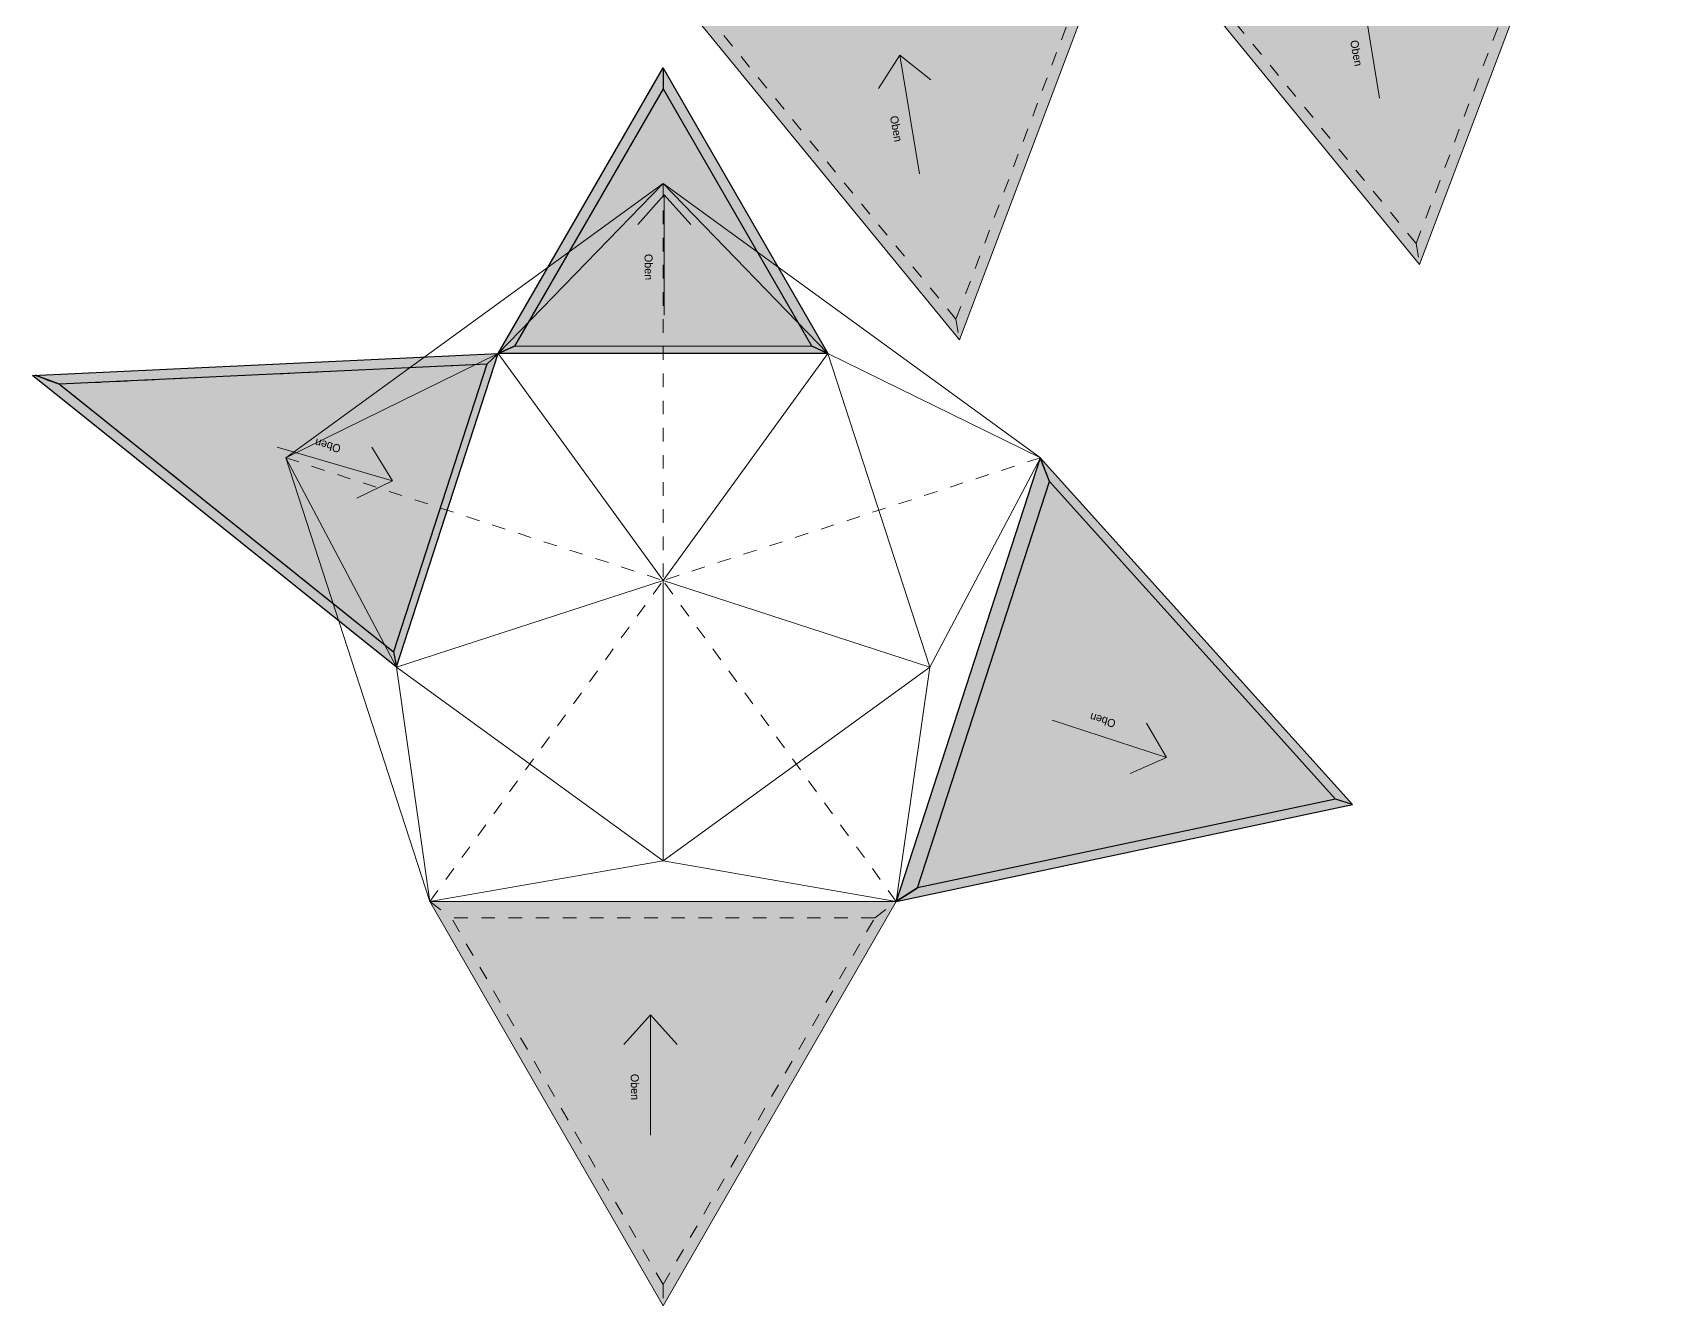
# Model space of a CAD drawing. Header units: metres. Extents: x -10.1 to 38.6, y -12.1 to 18.2.
# Drawn here: x 26.72 to 38.64, y -3.3 to 6.08 of the extents above; entities that cross this region are included whole.
import ezdxf

# ---------------------------------------------------------------- set-up
doc = ezdxf.new("R2010")
doc.units = ezdxf.units.M
doc.header["$LTSCALE"] = 0.254
doc.linetypes.add('ACAD_ISO07W100', pattern=[3, 0, -3])
doc.linetypes.add('Dash Style-5', pattern=[0.041656, 0.013885, -0.027771])
for name, color, linetype, lineweight, true_color in [('Fläche ... Fläche-Holz Anischt', 7, 'Continuous', 5, 0xf9e9aa), ('Fläche ... Fläche-Holz Schnittkante', 7, 'Continuous', 25, 0xffe2b5), ('Linie ... Line-Plankopf', 7, 'ACAD_ISO07W100', 5, 0x000000), ('Linie ... Linie-Ansicht', 7, 'Continuous', 5, 0x000000), ('Linie ... Linie-Verdeckt', 7, 'Dash Style-5', 5, 0x000000), ('None', 7, 'Continuous', 5, 0x000000), ('Text', 7, 'Continuous', 25, 0x000000)]:
    doc.layers.add(name, color=color, linetype=linetype, lineweight=lineweight, true_color=true_color)
doc.styles.add('textstyle37', font='FUTURAL.TTF')
doc.styles.add('textstyle38', font='FUTURAL.TTF')
doc.styles.add('textstyle39', font='FUTURAL.TTF')

# ---------------------------------------------------------------- blocks, each defined once
blk = doc.blocks.new('Dachaufsicht')
at = {"layer": 'Linie ... Linie-Ansicht', "color": 9, "linetype": 'Continuous', "lineweight": 5, "true_color": 0xc0c0c0}
for p, q in [((0, 2.3392), (-2.2246, 0.7228)), ((0, 2.3392), (-0.9717, 1.3374)), ((2.2247, 0.7228), (0, 2.3392)), ((0.9717, 1.3374), (0, 2.3392)), ((-0.9717, 1.3374), (-2.2246, 0.7228)), ((-0.9717, 1.3374), (-1.5722, -0.5108)), ((0.9717, 1.3374), (-0.9717, 1.3374)), ((0, 0), (-0.9717, 1.3374)), ((0, 0), (0.9717, 1.3374)), ((1.5722, -0.5109), (0.9717, 1.3374)), ((2.2247, 0.7228), (0.9717, 1.3374)), ((-1.3749, -1.8924), (-2.2246, 0.7228)), ((-2.2246, 0.7228), (-1.5722, -0.5108)), ((1.3749, -1.8924), (2.2247, 0.7228)), ((1.5722, -0.5109), (2.2247, 0.7228)), ((-1.5722, -0.5108), (0, 0)), ((1.5722, -0.5109), (0, 0)), ((0, 0), (0, -1.6531)), ((0, -1.6531), (-1.5722, -0.5108)), ((-1.5722, -0.5108), (-1.3749, -1.8924)), ((0, -1.6531), (1.5722, -0.5109)), ((1.3749, -1.8924), (1.5722, -0.5109)), ((-1.3749, -1.8924), (0, -1.6531)), ((0, -1.6531), (1.3749, -1.8924)), ((-1.3749, -1.8924), (1.3749, -1.8924))]:
    blk.add_line(p, q, dxfattribs=at)
blk.add_lwpolyline([(-2.2247, 0.7228), (0, 2.3391), (2.2247, 0.7228), (1.3749, -1.8924), (-1.3749, -1.8924)], close=True, dxfattribs=at)
at = {"layer": 'Linie ... Linie-Verdeckt', "color": 9, "linetype": 'Dash Style-5', "lineweight": 5, "true_color": 0xc0c0c0}
for p in [(0, 2.3391), (-2.2247, 0.7228), (2.2246, 0.7229), (-1.3749, -1.8924), (1.3749, -1.8924)]:
    blk.add_line(p, (0, 0), dxfattribs=at)
blk = doc.blocks.new('Pfeil oben 2')
at = {"layer": 'None', "color": 18, "lineweight": 5, "true_color": 0x000000}
for q in [(9.7464, -3.9957), (10.207, -4.3096), (9.6498, -4.293)]:
    blk.add_line((9.533, -4.0907), q, dxfattribs=at)
at = {"layer": 'None', "color": 18, "true_color": 0x000000, "insert": (9.8416, -4.2642), "char_height": 0.04719, "attachment_point": 1, "rotation": 342.89768, "line_spacing_factor": 0.972742, "style": 'textstyle38'}
blk.add_mtext('Oben', dxfattribs=at)
blk = doc.blocks.new('Dreieck C')
at = {"layer": 'Fläche ... Fläche-Holz Anischt', "transparency": 33554687}
blk.add_hatch(color=256, dxfattribs=at).paths.add_polyline_path([(1.719, 0), (-1.719, 0), (0, -2.977)], flags=0)
at = {"layer": 'Linie ... Linie-Ansicht', "flags": 128}
blk.add_lwpolyline([(1.719, 0), (-1.719, 0), (0, -2.977)], close=True, dxfattribs=at)
at = {"layer": 'Linie ... Linie-Verdeckt'}
for p, q in [((-1.719, 0), (-1.561, -0.119)), ((0, -2.822), (-1.561, -0.119)), ((1.561, -0.119), (-1.561, -0.119)), ((0, -2.822), (1.561, -0.119)), ((1.561, -0.119), (1.719, 0)), ((0, -2.822), (0, -2.977))]:
    blk.add_line(p, q, dxfattribs=at)
at = {"layer": 'None', "color": 18, "true_color": 0x000000, "xscale": 1.25, "yscale": 1.25, "zscale": 1.25, "rotation": 288}
blk.add_blockref('Pfeil oben 2', (1.088, 12.078), dxfattribs=at)
blk = doc.blocks.new('Dreieck D')
at = {"layer": 'Fläche ... Fläche-Holz Anischt', "transparency": 33554687}
blk.add_hatch(color=256, dxfattribs=at).paths.add_polyline_path([(-0.373, -1.533), (0.6, 1.46), (2.706, -0.879)], flags=0)
at = {"layer": 'Fläche ... Fläche-Holz Schnittkante', "transparency": 33554687}
h = blk.add_hatch(color=256, dxfattribs=at)
h.paths.add_polyline_path([(0.531, 1.635), (-0.531, -1.635), (-0.373, -1.533), (0.6, 1.46), (0.531, 1.634)], flags=0)
h.paths.add_polyline_path([(0.531, 1.634), (2.832, -0.919), (2.706, -0.879), (0.6, 1.46), (0.532, 1.632)], flags=0)
h.paths.add_polyline_path([(2.832, -0.919), (2.706, -0.879), (-0.373, -1.533), (-0.53, -1.634)], flags=0)
at = {"layer": 'Fläche ... Fläche-Holz Schnittkante', "flags": 128}
for points in [[(0.531, 1.635), (-0.531, -1.635), (-0.373, -1.533), (0.6, 1.46), (0.531, 1.634)], [(0.531, 1.634), (2.832, -0.919), (2.706, -0.879), (0.6, 1.46), (0.532, 1.632)], [(2.832, -0.919), (2.706, -0.879), (-0.373, -1.533), (-0.53, -1.634), (2.832, -0.919)]]:
    blk.add_lwpolyline(points, close=True, dxfattribs=at)
at = {"layer": 'Linie ... Linie-Ansicht'}
for p, q in [((0.6, 1.46), (0.531, 1.635)), ((2.706, -0.879), (2.832, -0.919)), ((-0.373, -1.533), (-0.53, -1.635))]:
    blk.add_line(p, q, dxfattribs=at)
blk.add_lwpolyline([(-0.53, -1.634), (0.531, 1.635), (2.832, -0.919), (-0.53, -1.635)], dxfattribs=at)
blk.add_lwpolyline([(-0.373, -1.533), (0.6, 1.46), (2.706, -0.879)], close=True, dxfattribs=at)
at = {"layer": 'None', "xscale": 1.25, "yscale": 1.25, "zscale": 1.25, "rotation": 180}
blk.add_blockref('Pfeil oben 2', (13.377, -5.686), dxfattribs=at)
blk = doc.blocks.new('Pfeil oben')
at = {"layer": 'None', "color": 18, "lineweight": 5, "true_color": 0x000000}
for q in [(7.09, -1.1693), (7.2463, -1.7043), (7.4027, -1.1693)]:
    blk.add_line((7.2463, -0.9957), q, dxfattribs=at)
at = {"layer": 'None', "color": 18, "true_color": 0x000000, "insert": (7.1767, -1.3428), "char_height": 0.04719, "attachment_point": 1, "rotation": 270.89011, "line_spacing_factor": 0.972742, "style": 'textstyle37'}
blk.add_mtext('Oben', dxfattribs=at)
blk = doc.blocks.new('Dreieck A')
at = {"layer": 'Fläche ... Fläche-Holz Anischt', "transparency": 33554687}
blk.add_hatch(color=256, dxfattribs=at).paths.add_polyline_path([(-1.094, 0.054), (1.094, 0.055), (0, 1.949)], flags=0)
at = {"layer": 'Fläche ... Fläche-Holz Schnittkante', "transparency": 33554687}
h = blk.add_hatch(color=256, dxfattribs=at)
h.paths.add_polyline_path([(-1.215, 0), (-1.094, 0.054), (1.094, 0.055), (1.214, 0.001), (-1.215, 0)], flags=0)
h.paths.add_polyline_path([(1.214, 0.001), (0, 2.104), (0, 1.949), (1.094, 0.055), (1.215, 0)], flags=0)
h.paths.add_polyline_path([(-1.215, 0), (0, 2.104), (0, 1.949), (-1.094, 0.054), (-1.215, 0)], flags=0)
at = {"layer": 'Fläche ... Fläche-Holz Schnittkante', "flags": 128}
for points in [[(-1.215, 0), (0, 2.104), (0, 1.949), (-1.094, 0.054), (-1.215, 0), (-1.215, 0)], [(1.214, 0.001), (0, 2.104), (0, 1.949), (1.094, 0.055), (1.215, 0)], [(-1.215, 0), (-1.094, 0.054), (1.094, 0.055), (1.214, 0.001), (-1.215, 0)]]:
    blk.add_lwpolyline(points, close=True, dxfattribs=at)
at = {"layer": 'Linie ... Linie-Ansicht'}
for p, q in [((0, 1.949), (0, 2.104)), ((-1.215, 0), (-1.094, 0.054)), ((1.094, 0.055), (1.215, 0))]:
    blk.add_line(p, q, dxfattribs=at)
for points in [[(-1.215, 0), (1.215, 0), (0, 2.104)], [(-1.094, 0.054), (1.094, 0.055), (0, 1.949)]]:
    blk.add_lwpolyline(points, close=True, dxfattribs=at)
at = {"layer": 'None', "xscale": 1.25, "yscale": 1.25, "zscale": 1.25}
blk.add_blockref('Pfeil oben', (-9.049, 2.412), dxfattribs=at)
blk = doc.blocks.new('Pfeil oben 3')
at = {"layer": 'None', "color": 18, "lineweight": 5, "true_color": 0x000000}
for q in [(5.1736, -2.3808), (5.6442, -2.6797), (5.0867, -2.6811)]:
    blk.add_line((4.9635, -2.4827), q, dxfattribs=at)
at = {"layer": 'None', "color": 18, "true_color": 0x000000, "insert": (5.2775, -2.6461), "char_height": 0.04719, "attachment_point": 1, "rotation": 344.74923, "line_spacing_factor": 0.972742, "style": 'textstyle39'}
blk.add_mtext('Oben', dxfattribs=at)
blk = doc.blocks.new('Dreieck B')
at = {"layer": 'Fläche ... Fläche-Holz Anischt', "transparency": 33554687}
blk.add_hatch(color=256, dxfattribs=at).paths.add_polyline_path([(-3.058, 0.993), (0.375, 1.155), (-0.375, -1.155)], flags=0)
at = {"layer": 'Fläche ... Fläche-Holz Schnittkante', "flags": 128}
for points in [[(-3.058, 0.993), (0.375, 1.155), (0.292, 1.077), (-2.858, 0.928), (-3.038, 0.994)], [(0.375, 1.155), (0.292, 1.077), (-0.397, -1.043), (-0.376, -1.154), (0.375, 1.155)], [(-3.038, 0.994), (-2.858, 0.928), (-0.397, -1.043), (-0.375, -1.155), (-3.058, 0.993)]]:
    blk.add_lwpolyline(points, dxfattribs=at)
at = {"layer": 'Linie ... Linie-Ansicht'}
blk.add_lwpolyline([(-3.058, 0.993), (0.375, 1.155), (-0.375, -1.155), (-3.058, 0.993)], close=True, dxfattribs=at)
at = {"layer": 'Linie ... Linie-Verdeckt'}
for p, q in [((0.292, 1.077), (0.375, 1.155)), ((-2.858, 0.928), (-3.058, 0.993)), ((-0.397, -1.043), (-0.375, -1.155))]:
    blk.add_line(p, q, dxfattribs=at)
blk.add_lwpolyline([(-2.858, 0.928), (0.292, 1.077), (-0.397, -1.043)], close=True, dxfattribs=at)
at = {"layer": 'None', "xscale": 1.25, "yscale": 1.25, "zscale": 1.25, "rotation": 180}
blk.add_blockref('Pfeil oben 3', (5.801, -2.886), dxfattribs=at)

msp = doc.modelspace()

# ---------------------------------------------------------------- block references
at = {"layer": 'Linie ... Line-Plankopf', "xscale": 1.25, "yscale": 1.25, "zscale": 1.25}
msp.add_blockref('Dachaufsicht', (31.37, 2.04), dxfattribs=at)
at = {"layer": 'Text'}
for name, p, rotation in [('Dreieck D', (33.07, 6.749), 117.31), ('Dreieck C', (36.464, 7.306), 9.31), ('Dreieck C', (33.072, 6.749), 9.31)]:
    msp.add_blockref(name, p, dxfattribs=dict(at, rotation=rotation))
for name, p in [('Dreieck A', (31.37, 3.712)), ('Dreieck B', (29.78, 2.557)), ('Dreieck D', (33.619, 1.309)), ('Dreieck C', (31.37, -0.325))]:
    msp.add_blockref(name, p, dxfattribs=at)

doc.saveas('drawing.dxf')
